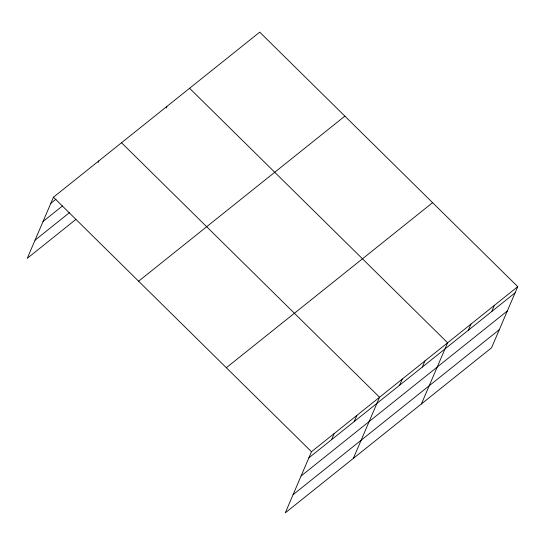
<?xml version="1.0" encoding="UTF-8"?>
<svg xmlns="http://www.w3.org/2000/svg" width="545" height="545" viewBox="0 0 545 545"><rect width="100%" height="100%" fill="white"/><g stroke="black" fill="none" stroke-linecap="round" stroke-linejoin="round"><path stroke-width="0.82" d="M517.75 286.663L311.481 451.723L285.28 512.852L491.549 347.792L517.75 286.663L259.72 32.148L53.451 197.208L27.25 258.337L75.871 219.431M98.168 162.43L98.829 160.898M166.239 107.965L166.899 106.425M331.537 439.706L334.174 433.561M354.23 421.551L356.859 415.406M353.351 458.379L379.552 397.25L121.521 142.742M399.608 385.233L402.237 379.095M422.3 367.078L424.93 360.94M421.421 403.913L447.615 342.785L189.585 88.27M468.366 330.216L470.996 324.077M491.74 311.508L494.369 305.37M50.821 203.346L56.006 199.197M43.041 221.495L62.491 205.935M35.03 240.188L69.385 212.7M138.6 281.2L344.869 116.139M226.332 367.732L432.601 202.672M308.852 457.861L515.12 292.801M301.072 476.01L507.341 310.95M293.06 494.703L499.329 329.643M53.451 197.208L311.481 451.723"/></g></svg>
